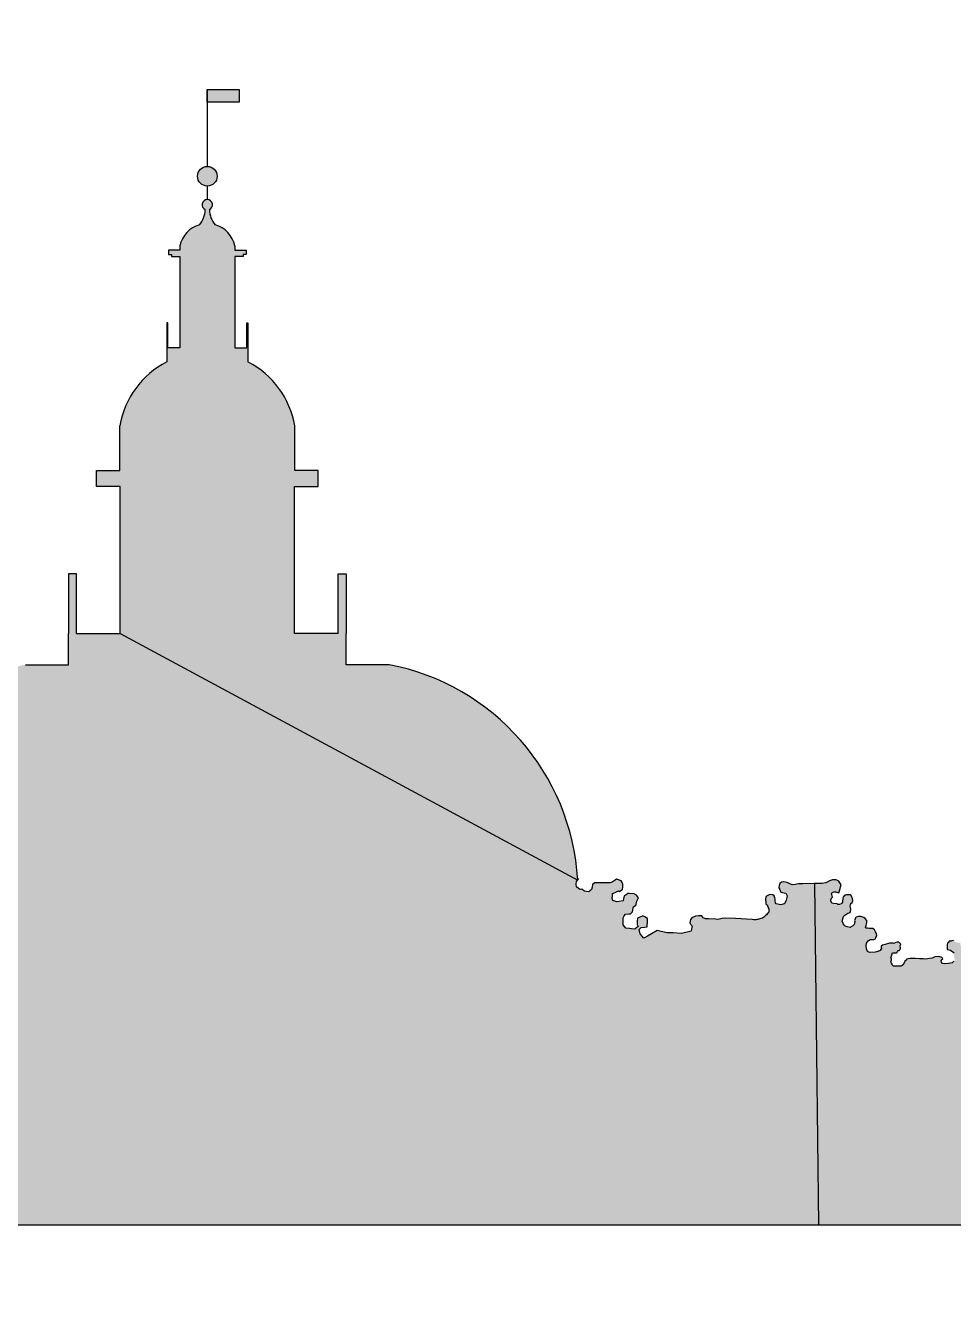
# Model space of a CAD drawing. Header units: metres. Extents: x -564 to -106, y -319 to -159.
# Drawn here: x -373.075 to -371.838, y -164.266 to -162.562 of the extents above; entities that cross this region are included whole.
import ezdxf

# ---------------------------------------------------------------- set-up
doc = ezdxf.new("R2010")
doc.units = ezdxf.units.M
doc.header["$MEASUREMENT"] = 0
doc.layers.add('контур здания на ситуации', color=1, linetype='Continuous', lineweight=30)
doc.layers.add('Рамка', color=7, linetype='Continuous', lineweight=0)

# ---------------------------------------------------------------- blocks, each defined once
blk = doc.blocks.new('A$C2C6E360E_1_1')
at = {"linetype": 'Continuous', "lineweight": 30, "ltscale": 0.1}
for points in [[(-7.0214, -2.9021), (-7.0214, -2.8852), (-6.979, -2.8852), (-6.979, -2.9021)], [(-7.0084, -3.0007, 1), (-7.0345, -3.0007, 1)], [(-6.9053, -3.4145), (-6.8734, -3.4145), (-6.8734, -3.3933), (-6.9047, -3.3933), (-6.9047, -3.3338, 0.235431), (-6.9672, -3.2484), (-6.9672, -3.2296), (-6.9687, -3.2296), (-6.9848, -3.2296), (-6.9848, -3.1077), (-6.9736, -3.1077), (-6.9736, -3.1051), (-6.9697, -3.1051), (-6.9697, -3.0992), (-6.9848, -3.0992), (-6.9848, -3.0936, 0.27975), (-7.0108, -3.0654, -0.184067), (-7.0185, -3.0452, 0.807627), (-7.0214, -3.0319, 0.807627), (-7.0243, -3.0452, -0.184067), (-7.032, -3.0654, 0.27975), (-7.058, -3.0936), (-7.058, -3.0992), (-7.0732, -3.0992), (-7.0732, -3.1051), (-7.0693, -3.1051), (-7.0693, -3.1077), (-7.058, -3.1077), (-7.058, -3.2296), (-7.0756, -3.2296), (-7.0756, -3.2484, 0.235431), (-7.1381, -3.3338), (-7.1381, -3.3933), (-7.1694, -3.3933), (-7.1694, -3.4145), (-7.1375, -3.4145), (-7.1375, -3.6105), (-6.5275, -3.9395, 0.343417), (-6.779, -3.6523), (-6.8364, -3.6523), (-6.8364, -3.6105), (-6.8364, -3.5309), (-6.8468, -3.5309), (-6.8468, -3.6105), (-6.9053, -3.6105)], [(-6.4442, -4.0111), (-6.4454, -4.0056), (-6.4428, -4.0028), (-6.4385, -4.0023), (-6.4348, -4.0019), (-6.4344, -3.9907), (-6.4405, -3.9873), (-6.4447, -3.9891), (-6.4478, -3.9905), (-6.448, -3.9946), (-6.4482, -3.999), (-6.447, -4.0015), (-6.4491, -4.0033), (-6.4502, -4.0041), (-6.4512, -4.005), (-6.4557, -4.0045), (-6.4584, -4.0042), (-6.4635, -4.0036), (-6.4652, -4.0015), (-6.467, -3.9993), (-6.4669, -3.9948), (-6.4669, -3.9913), (-6.4669, -3.9897), (-6.4653, -3.9874), (-6.4638, -3.9851), (-6.4571, -3.9845), (-6.4545, -3.9819), (-6.454, -3.9797), (-6.4533, -3.9767), (-6.453, -3.9752), (-6.4498, -3.9732), (-6.4495, -3.9716), (-6.4488, -3.9676), (-6.4466, -3.9631), (-6.449, -3.9598), (-6.4521, -3.9581), (-6.4604, -3.9573), (-6.4654, -3.9606), (-6.4665, -3.9646), (-6.4668, -3.9671), (-6.4745, -3.9687), (-6.4806, -3.9667), (-6.4813, -3.9639), (-6.4811, -3.96), (-6.4809, -3.9575), (-6.4777, -3.9561), (-6.4756, -3.9551), (-6.4731, -3.954), (-6.4718, -3.9546), (-6.4677, -3.9518), (-6.4673, -3.9491), (-6.4671, -3.9448), (-6.4695, -3.9405), (-6.4756, -3.9385), (-6.4775, -3.9398), (-6.4803, -3.9416), (-6.4816, -3.9425), (-6.4847, -3.9433), (-6.4929, -3.9433), (-6.4988, -3.9433), (-6.5047, -3.9433), (-6.5077, -3.9453), (-6.5084, -3.9488), (-6.5091, -3.952), (-6.5112, -3.9539), (-6.5127, -3.9553), (-6.5159, -3.9549), (-6.5183, -3.9545), (-6.5221, -3.9515), (-6.5243, -3.9519), (-6.5286, -3.9497), (-6.5297, -3.945), (-6.5287, -3.9388), (-7.1375, -3.6105), (-7.196, -3.6105), (-7.196, -3.5309), (-7.2064, -3.5309), (-7.2064, -3.6105), (-7.2064, -3.6523), (-7.2638, -3.6523, 0.343417), (-7.5154, -3.9395), (-7.5154, -3.962), (-7.5767, -3.962), (-7.5769, -3.9561), (-7.577, -3.9505), (-7.5771, -3.9469), (-7.5809, -3.9417), (-7.5847, -3.9399), (-7.5913, -3.9398), (-7.5965, -3.9421), (-7.5994, -3.9461), (-7.6004, -3.9513), (-7.6009, -3.9539), (-7.6014, -3.9568), (-7.6111, -3.9587), (-7.6195, -3.9587), (-7.6239, -3.9587), (-7.6274, -3.9533), (-7.6267, -3.9464), (-7.6288, -3.9424), (-7.632, -3.9409), (-7.6358, -3.9392), (-7.6396, -3.9375), (-7.6405, -3.9326), (-7.6421, -3.9294), (-7.6457, -3.9277), (-7.6488, -3.929), (-7.6519, -3.9363), (-7.6523, -3.9405), (-7.6547, -3.9433), (-7.6605, -3.944), (-7.666, -3.9446), (-7.6704, -3.9416), (-7.6756, -3.9406), (-7.6788, -3.9435), (-7.6795, -3.9463), (-7.6794, -3.9513), (-7.678, -3.956), (-7.6707, -3.9567), (-7.6691, -3.9594), (-7.6684, -3.9658), (-7.6718, -3.9683), (-7.6735, -3.9695), (-7.6764, -3.9694), (-7.6816, -3.9691), (-7.6848, -3.9671), (-7.688, -3.9614), (-7.6906, -3.9606), (-7.7071, -3.9607), (-7.72, -3.9608), (-7.7262, -3.9609), (-7.7331, -3.9611), (-7.7373, -3.9584), (-7.7422, -3.9578), (-7.745, -3.958), (-7.7708, -4.3992), (-6.2064, -4.3992), (-6.2118, -3.9441), (-6.2274, -3.9446), (-6.2331, -3.9447), (-6.2374, -3.9453), (-6.2413, -3.9457), (-6.2456, -3.9439), (-6.248, -3.9426), (-6.2524, -3.9417), (-6.2555, -3.9421), (-6.2578, -3.944), (-6.2593, -3.9498), (-6.2581, -3.9522), (-6.2564, -3.9557), (-6.2498, -3.9571), (-6.2481, -3.9605), (-6.2487, -3.9629), (-6.2496, -3.9663), (-6.2518, -3.971), (-6.2539, -3.9716), (-6.2548, -3.9719), (-6.2567, -3.9727), (-6.2588, -3.9721), (-6.2637, -3.9712), (-6.2641, -3.9671), (-6.2644, -3.963), (-6.2653, -3.9606), (-6.2674, -3.959), (-6.2713, -3.9587), (-6.2759, -3.9608), (-6.2765, -3.9617), (-6.2772, -3.965), (-6.2763, -3.9717), (-6.2749, -3.9724), (-6.2742, -3.9741), (-6.2719, -3.9794), (-6.273, -3.983), (-6.2747, -3.9846), (-6.2758, -3.9857), (-6.2772, -3.987), (-6.2785, -3.9883), (-6.2806, -3.9903), (-6.2832, -3.991), (-6.2871, -3.992), (-6.2884, -3.9923), (-6.2898, -3.9927), (-6.2927, -3.9925), (-6.2949, -3.9921), (-6.3169, -3.991), (-6.3308, -3.9904), (-6.3348, -3.991), (-6.3406, -3.992), (-6.3437, -3.9918), (-6.3532, -3.9914), (-6.3571, -3.9912), (-6.3602, -3.9897), (-6.3618, -3.9874), (-6.3665, -3.9872), (-6.3703, -3.9875), (-6.3752, -3.9898), (-6.3771, -3.9922), (-6.3779, -3.9967), (-6.3771, -3.9984), (-6.3749, -4.0003), (-6.3753, -4.0025), (-6.376, -4.0078), (-6.3892, -4.0106), (-6.4003, -4.0101), (-6.4086, -4.0098), (-6.4215, -4.0066), (-6.4291, -4.0111), (-6.4345, -4.0143), (-6.4392, -4.0171)], [(-5.459, -3.9466), (-5.4658, -3.9432), (-5.4777, -3.9433), (-5.4866, -3.9434), (-5.4965, -3.9435), (-5.5041, -3.9449), (-5.5082, -3.9439), (-5.5089, -3.9419), (-5.514, -3.9421), (-5.5185, -3.9422), (-5.5187, -3.9454), (-5.5198, -3.9489), (-5.5179, -3.9507), (-5.5205, -3.9562), (-5.5216, -3.9585), (-5.5262, -3.9603), (-5.5288, -3.9614), (-5.5323, -3.9605), (-5.5393, -3.9614), (-5.5441, -3.962), (-5.5521, -3.9624), (-5.5536, -3.9624), (-5.556, -3.9625), (-5.5609, -3.9627), (-5.5722, -3.9613), (-5.5772, -3.9607), (-5.5772, -3.9576), (-5.5761, -3.9562), (-5.5788, -3.9537), (-5.5792, -3.952), (-5.5779, -3.9489), (-5.5772, -3.9471), (-5.5787, -3.945), (-5.5802, -3.943), (-5.584, -3.9418), (-5.5871, -3.9399), (-5.5917, -3.9395), (-5.5978, -3.941), (-5.5989, -3.9421), (-5.5996, -3.9444), (-5.5986, -3.9474), (-5.6003, -3.95), (-5.6006, -3.9519), (-5.6008, -3.9535), (-5.5998, -3.9571), (-5.6022, -3.9594), (-5.6108, -3.9626), (-5.618, -3.9632), (-5.6235, -3.9637), (-5.6272, -3.9632), (-5.6433, -3.9634), (-5.6523, -3.9627), (-5.6548, -3.9644), (-5.6558, -3.9673), (-5.6556, -3.9699), (-5.6591, -3.9709), (-5.6661, -3.9718), (-5.6719, -3.9725), (-5.6729, -3.9727), (-5.6743, -3.9705), (-5.6737, -3.9668), (-5.6736, -3.9659), (-5.673, -3.9622), (-5.6735, -3.9616), (-5.6697, -3.9532, 7.950857), (-5.6724, -3.9513), (-5.6768, -3.9594), (-5.6784, -3.959), (-5.6825, -3.9579), (-5.6839, -3.9557), (-5.6895, -3.9557), (-5.6913, -3.9529), (-5.6899, -3.9505), (-5.6885, -3.9482), (-5.6896, -3.9446), (-5.6901, -3.9434), (-5.6855, -3.9364, 5.418489), (-5.6888, -3.9337), (-5.6915, -3.936), (-5.6931, -3.9354), (-5.6967, -3.936), (-5.6974, -3.9386), (-5.6983, -3.9417), (-5.7019, -3.9419), (-5.7041, -3.9407), (-5.7048, -3.9382), (-5.7037, -3.9359), (-5.7035, -3.9341), (-5.7044, -3.9287), (-5.7063, -3.9286), (-5.7093, -3.9284), (-5.7096, -3.9253), (-5.7078, -3.9236), (-5.7047, -3.9235), (-5.7016, -3.9234), (-5.6998, -3.9226), (-5.6976, -3.9204), (-5.6957, -3.9205), (-5.6949, -3.9208), (-5.6932, -3.9209), (-5.6925, -3.9199), (-5.6904, -3.9167), (-5.6923, -3.9129), (-5.6958, -3.908), (-5.6987, -3.9081), (-5.7027, -3.9085), (-5.7073, -3.9105), (-5.7099, -3.9115), (-5.7166, -3.9113), (-5.7189, -3.9097), (-5.7227, -3.9087), (-5.7257, -3.9105), (-5.7273, -3.9133), (-5.73, -3.9131), (-5.731, -3.9144), (-5.7317, -3.9176), (-5.7317, -3.9203), (-5.7308, -3.9227), (-5.7322, -3.9238), (-5.7322, -3.9259), (-5.7339, -3.9263), (-5.7387, -3.9266), (-5.7414, -3.9268), (-5.7427, -3.9286), (-5.7436, -3.9324), (-5.7425, -3.9337), (-5.742, -3.9361), (-5.741, -3.9378), (-5.7406, -3.9479), (-5.7385, -3.9489), (-5.7357, -3.9495), (-5.7348, -3.9526), (-5.7333, -3.955), (-5.7328, -3.9587), (-5.7329, -3.9594), (-5.7331, -3.9606), (-5.7326, -3.9654), (-5.7346, -3.9658), (-5.736, -3.9683), (-5.7366, -3.9714), (-5.738, -3.9722), (-5.7401, -3.9728), (-5.7416, -3.9733), (-5.7473, -3.9679, 6.061607), (-5.7509, -3.9712), (-5.7477, -3.9754), (-5.7488, -3.9804), (-5.7485, -3.9827), (-5.7506, -3.9841), (-5.753, -3.9849), (-5.7547, -3.9847), (-5.7575, -3.9852), (-5.7596, -3.9872), (-5.7636, -3.9906), (-5.7649, -3.9945), (-5.7642, -3.997), (-5.7648, -4.0004), (-5.7679, -4.0028), (-5.7707, -4.0037), (-5.7743, -4.0041), (-5.7787, -4.0024), (-5.7801, -3.999), (-5.7775, -3.9958), (-5.7774, -3.9934), (-5.7798, -3.9922), (-5.7804, -3.9922), (-5.782, -3.992), (-5.7826, -3.9888), (-5.7846, -3.9873), (-5.7875, -3.988), (-5.7892, -3.9898), (-5.7887, -3.9914), (-5.7896, -3.9922), (-5.7911, -3.9921), (-5.7909, -3.9908), (-5.7904, -3.9883), (-5.792, -3.9874), (-5.7935, -3.9894), (-5.7939, -3.9918), (-5.7936, -3.9942), (-5.7927, -3.996), (-5.7936, -3.9985), (-5.7948, -4.0018), (-5.7941, -4.0051), (-5.7958, -4.0063), (-5.8, -4.007), (-5.8049, -4.0074), (-5.816, -4.0061), (-5.825, -4.0067), (-5.8327, -4.0063), (-5.8366, -4.008), (-5.8389, -4.0079), (-5.8408, -4.0063), (-5.8404, -4.0033), (-5.8396, -4.0025), (-5.8391, -4.0016), (-5.835, -4.0006), (-5.8342, -3.9992), (-5.8344, -3.9972), (-5.8356, -3.9937), (-5.8395, -3.9948), (-5.8402, -3.9927), (-5.8408, -3.9908), (-5.843, -3.99), (-5.8493, -3.9913), (-5.852, -3.9918), (-5.8579, -3.9923), (-5.8718, -3.9935), (-5.8823, -3.9931), (-5.8904, -3.9914), (-5.897, -3.9913), (-5.9017, -3.9903), (-5.9046, -3.9918), (-5.9042, -3.9942), (-5.9061, -3.9942), (-5.9081, -3.9942), (-5.9084, -3.9969), (-5.9081, -3.999), (-5.9059, -4.0002), (-5.9043, -4.0001), (-5.9025, -4.002), (-5.9022, -4.0082), (-5.9029, -4.0109), (-5.9012, -4.0129), (-5.8993, -4.0152), (-5.8971, -4.016), (-5.8935, -4.0173), (-5.8924, -4.0202), (-5.8922, -4.0237), (-5.8919, -4.0279), (-5.8917, -4.0311), (-5.8938, -4.0322), (-5.897, -4.0339), (-5.8988, -4.0381), (-5.8995, -4.0397), (-5.9023, -4.0403), (-5.9081, -4.0396), (-5.912, -4.039), (-5.9124, -4.0361), (-5.9115, -4.0335), (-5.9125, -4.0314), (-5.9116, -4.03), (-5.9103, -4.0279), (-5.9123, -4.0266), (-5.9133, -4.0251), (-5.9145, -4.0234), (-5.9173, -4.0235), (-5.9209, -4.0239), (-5.9286, -4.0246), (-5.9316, -4.023), (-5.9357, -4.0235), (-5.9367, -4.0243), (-5.9372, -4.0258), (-5.9373, -4.0281), (-5.9375, -4.0302), (-5.9369, -4.0322), (-5.9364, -4.0338), (-5.9369, -4.0352), (-5.9371, -4.038), (-5.9402, -4.0403), (-5.9433, -4.0403), (-5.946, -4.0404), (-5.9483, -4.0408), (-5.9501, -4.0406), (-5.9555, -4.0395), (-5.9579, -4.0396), (-5.9601, -4.0403), (-5.9631, -4.0412), (-5.9662, -4.0396), (-5.9672, -4.0357), (-5.9659, -4.0325), (-5.9659, -4.0301), (-5.966, -4.0272), (-5.9668, -4.0247), (-5.9684, -4.024), (-5.9735, -4.0241), (-5.9803, -4.0236), (-5.982, -4.0245), (-5.9838, -4.0265), (-5.9891, -4.0266), (-5.9966, -4.027), (-6.004, -4.027), (-6.0092, -4.0273), (-6.0144, -4.0276), (-6.017, -4.0269), (-6.017, -4.0259), (-6.017, -4.0231), (-6.02, -4.0229), (-6.0239, -4.022), (-6.0243, -4.0213), (-6.0263, -4.0201), (-6.0287, -4.0207), (-6.0296, -4.021), (-6.0319, -4.021), (-6.0344, -4.0238), (-6.0346, -4.0257), (-6.0348, -4.0267), (-6.0348, -4.0321), (-6.0303, -4.0329), (-6.0256, -4.0364), (-6.0257, -4.0392), (-6.025, -4.0437), (-6.0246, -4.0464), (-6.0258, -4.0481), (-6.0267, -4.0488), (-6.028, -4.0498), (-6.0305, -4.0502), (-6.0334, -4.0506), (-6.0404, -4.0516), (-6.0431, -4.0479), (-6.0404, -4.0444), (-6.0417, -4.0426), (-6.0434, -4.0424), (-6.0447, -4.0418), (-6.0468, -4.0416), (-6.0511, -4.0421), (-6.0547, -4.0436), (-6.0583, -4.0441), (-6.0612, -4.0444), (-6.0641, -4.0448), (-6.0667, -4.0446), (-6.0715, -4.0444), (-6.0773, -4.0442), (-6.0813, -4.0441), (-6.0844, -4.044), (-6.0888, -4.0451), (-6.0892, -4.0458), (-6.0898, -4.0467), (-6.0914, -4.0479), (-6.0921, -4.05), (-6.0935, -4.0518), (-6.0954, -4.0544), (-6.0992, -4.0545), (-6.1047, -4.0543), (-6.1069, -4.0543), (-6.1074, -4.0534), (-6.1079, -4.0524), (-6.1083, -4.0517), (-6.109, -4.0502), (-6.1098, -4.0487), (-6.1092, -4.0459), (-6.1092, -4.0451), (-6.1098, -4.0429), (-6.1092, -4.0408), (-6.1081, -4.0378), (-6.1076, -4.0366), (-6.1047, -4.0366), (-6.1033, -4.0364), (-6.1013, -4.0363), (-6.1008, -4.0338), (-6.0986, -4.0334), (-6.0976, -4.0321), (-6.0971, -4.03), (-6.0973, -4.0274), (-6.0965, -4.0251), (-6.0991, -4.0223), (-6.1015, -4.0223), (-6.103, -4.0229), (-6.1042, -4.0233), (-6.1059, -4.024), (-6.1066, -4.0236), (-6.1092, -4.0236), (-6.1117, -4.0237), (-6.1176, -4.0253), (-6.1211, -4.0263), (-6.1228, -4.0278), (-6.1226, -4.0296), (-6.1224, -4.031), (-6.1243, -4.0334), (-6.1274, -4.0349), (-6.1284, -4.0354), (-6.1306, -4.0356), (-6.1378, -4.036), (-6.1408, -4.0349), (-6.1424, -4.0312), (-6.143, -4.0267), (-6.1422, -4.0238), (-6.1402, -4.0204), (-6.1388, -4.0196), (-6.1376, -4.0189), (-6.1326, -4.019), (-6.1304, -4.0179), (-6.1297, -4.0163), (-6.1286, -4.0139), (-6.1289, -4.0109), (-6.1303, -4.0084), (-6.1316, -4.0061), (-6.1341, -4.0042), (-6.1365, -4.0041), (-6.1388, -4.0041), (-6.1408, -4.0038), (-6.1425, -4.0036), (-6.1435, -4.0034), (-6.1427, -4.0001), (-6.1421, -3.9959), (-6.1417, -3.9935), (-6.1442, -3.991), (-6.1459, -3.9894), (-6.1498, -3.9883), (-6.1531, -3.9882), (-6.1563, -3.9891), (-6.1569, -3.9899), (-6.1582, -3.9933), (-6.158, -3.9947), (-6.1579, -3.9956), (-6.1583, -3.9969), (-6.1586, -3.9987), (-6.1605, -4.0005), (-6.1636, -4.0024), (-6.1643, -4.0028), (-6.1683, -4.0021), (-6.1719, -4.0006), (-6.1727, -3.9989), (-6.1733, -3.9976), (-6.1748, -3.9945), (-6.1738, -3.9911), (-6.173, -3.9879), (-6.1711, -3.9865), (-6.1673, -3.9836), (-6.1639, -3.9828), (-6.1636, -3.9813), (-6.1631, -3.9783), (-6.1636, -3.9761), (-6.164, -3.9744), (-6.1632, -3.9708), (-6.1616, -3.9695), (-6.1606, -3.967), (-6.1611, -3.964), (-6.1617, -3.9622), (-6.1626, -3.9599), (-6.1641, -3.9594), (-6.1661, -3.9593), (-6.1688, -3.9592), (-6.1705, -3.9596), (-6.1724, -3.9608), (-6.1727, -3.9614), (-6.1736, -3.9621), (-6.174, -3.9635), (-6.174, -3.9652), (-6.1743, -3.9671), (-6.1744, -3.969), (-6.1754, -3.9702), (-6.1757, -3.9707), (-6.176, -3.9711), (-6.1798, -3.9725), (-6.1816, -3.9714), (-6.1862, -3.9706), (-6.1887, -3.9702), (-6.1899, -3.967), (-6.1893, -3.964), (-6.1875, -3.9623), (-6.1886, -3.9587), (-6.1892, -3.957), (-6.1859, -3.9552), (-6.1833, -3.955), (-6.1794, -3.9564), (-6.1783, -3.9537), (-6.1774, -3.9506), (-6.1768, -3.9485), (-6.176, -3.9459), (-6.1777, -3.9433), (-6.1793, -3.9411), (-6.1828, -3.9392), (-6.1878, -3.939), (-6.1919, -3.9405), (-6.1959, -3.9432), (-6.2017, -3.9439), (-6.2118, -3.9441), (-6.2064, -4.3992), (-5.4533, -4.3992)]]:
    blk.add_hatch(color=7, dxfattribs=at).paths.add_polyline_path(points)
at = {"color": 7, "linetype": 'Continuous', "lineweight": 30, "ltscale": 0.1}
for p, q in [((-7.0214, -2.8852), (-7.0214, -2.9877)), ((-7.0214, -3.0138), (-7.0214, -3.0319)), ((-7.058, -3.0936), (-7.058, -3.0992)), ((-6.9848, -3.0936), (-6.9848, -3.0992)), ((-7.058, -3.1077), (-7.058, -3.2296)), ((-6.9848, -3.1077), (-6.9848, -3.2296)), ((-7.1381, -3.3933), (-7.1381, -3.3338)), ((-6.9047, -3.3933), (-6.9047, -3.3338)), ((-7.1694, -3.4145), (-7.1694, -3.3933)), ((-7.1694, -3.3933), (-7.1381, -3.3933)), ((-6.8734, -3.3933), (-6.9047, -3.3933)), ((-6.8734, -3.4145), (-6.8734, -3.3933)), ((-7.1375, -3.4145), (-7.1694, -3.4145)), ((-7.1375, -3.6105), (-7.1375, -3.4145)), ((-6.9053, -3.6105), (-6.9053, -3.4145)), ((-6.9053, -3.4145), (-6.8734, -3.4145)), ((-7.2064, -3.6523), (-7.2064, -3.6105)), ((-7.196, -3.6105), (-7.1375, -3.6105)), ((-7.1375, -3.6105), (-6.5275, -3.9395)), ((-6.8468, -3.6105), (-6.9053, -3.6105)), ((-6.8364, -3.6523), (-6.8364, -3.6105)), ((-7.2638, -3.6523), (-7.2064, -3.6523)), ((-6.779, -3.6523), (-6.8364, -3.6523)), ((-6.2118, -3.9441), (-6.2064, -4.3992))]:
    blk.add_line(p, q, dxfattribs=at)
at = {"color": 7, "linetype": 'Continuous', "lineweight": 30, "ltscale": 0.1, "flags": 128}
blk.add_lwpolyline([(-7.0214, -2.8852), (-6.979, -2.8852), (-6.979, -2.9021), (-7.0214, -2.9021), (-7.0214, -2.8852)], close=True, dxfattribs=at)
for points in [[(-7.058, -3.0992), (-7.0732, -3.0992), (-7.0732, -3.1051), (-7.0693, -3.1051)], [(-6.9848, -3.0992), (-6.9697, -3.0992), (-6.9697, -3.1051), (-6.9736, -3.1051)], [(-7.0693, -3.1051), (-7.0693, -3.1077), (-7.058, -3.1077)], [(-6.9736, -3.1051), (-6.9736, -3.1077), (-6.9848, -3.1077)], [(-7.0741, -3.2296), (-7.0741, -3.1963), (-7.0756, -3.1963), (-7.0756, -3.2296)], [(-6.9687, -3.2296), (-6.9687, -3.1963), (-6.9672, -3.1963), (-6.9672, -3.2296)], [(-7.0756, -3.2296), (-7.0756, -3.2484)], [(-7.058, -3.2296), (-7.0741, -3.2296)], [(-6.9848, -3.2296), (-6.9687, -3.2296)], [(-6.9672, -3.2296), (-6.9672, -3.2484)], [(-7.196, -3.6105), (-7.196, -3.5309), (-7.2064, -3.5309), (-7.2064, -3.6105)], [(-6.8468, -3.6105), (-6.8468, -3.5309), (-6.8364, -3.5309), (-6.8364, -3.6105)], [(-6.0263, -4.0201), (-6.0287, -4.0207), (-6.0296, -4.021), (-6.0303, -4.021), (-6.0303, -4.021), (-6.0319, -4.021), (-6.0332, -4.0225), (-6.0344, -4.0238), (-6.0346, -4.0257), (-6.0348, -4.0267), (-6.0348, -4.0302), (-6.0348, -4.0321), (-6.0303, -4.0329), (-6.0256, -4.0364)], [(-6.0258, -4.0481), (-6.0267, -4.0488), (-6.028, -4.0498), (-6.0305, -4.0502), (-6.0334, -4.0506), (-6.0384, -4.0513), (-6.0409, -4.0508), (-6.0422, -4.0491), (-6.0426, -4.0473), (-6.0413, -4.0456), (-6.0404, -4.0444), (-6.041, -4.0436), (-6.0417, -4.0426), (-6.0434, -4.0424), (-6.0447, -4.0418), (-6.0468, -4.0416), (-6.0511, -4.0421), (-6.0547, -4.0436), (-6.0583, -4.0441), (-6.0612, -4.0444), (-6.0641, -4.0448), (-6.0667, -4.0446), (-6.0715, -4.0444), (-6.0773, -4.0442), (-6.0813, -4.0441), (-6.0844, -4.044), (-6.0888, -4.0451), (-6.0892, -4.0458), (-6.0898, -4.0467), (-6.0914, -4.0479), (-6.0921, -4.05), (-6.0935, -4.0518), (-6.0947, -4.0534), (-6.0962, -4.0544), (-6.0992, -4.0545), (-6.1047, -4.0543), (-6.1069, -4.0543), (-6.1074, -4.0534), (-6.1079, -4.0524), (-6.1083, -4.0517), (-6.109, -4.0502), (-6.109, -4.0502), (-6.1098, -4.0487), (-6.1092, -4.0459), (-6.1092, -4.0451), (-6.1098, -4.0429), (-6.1092, -4.0408), (-6.1081, -4.0378), (-6.1076, -4.0366), (-6.1047, -4.0366), (-6.1033, -4.0364), (-6.1024, -4.0364), (-6.1013, -4.0363), (-6.1009, -4.0344), (-6.1009, -4.0344), (-6.1, -4.0336), (-6.1, -4.0336), (-6.0986, -4.0334), (-6.0976, -4.0321), (-6.0971, -4.03), (-6.0973, -4.0274), (-6.0965, -4.0251), (-6.0983, -4.0232), (-6.0983, -4.0232), (-6.0991, -4.0223), (-6.1015, -4.0223), (-6.103, -4.0229), (-6.103, -4.0229), (-6.1042, -4.0233), (-6.1059, -4.024), (-6.1066, -4.0236), (-6.1092, -4.0236), (-6.1117, -4.0237), (-6.1176, -4.0253), (-6.1211, -4.0263), (-6.1228, -4.0278), (-6.1226, -4.0296), (-6.1224, -4.031), (-6.1243, -4.0334), (-6.1274, -4.0349), (-6.1284, -4.0354), (-6.1306, -4.0356), (-6.1378, -4.036), (-6.1408, -4.0349), (-6.1408, -4.0349), (-6.1424, -4.0312), (-6.143, -4.0267), (-6.1422, -4.0238), (-6.1402, -4.0204), (-6.1388, -4.0196), (-6.1376, -4.0189), (-6.1326, -4.019), (-6.1304, -4.0179), (-6.1297, -4.0163), (-6.1297, -4.0163), (-6.1286, -4.0139), (-6.1289, -4.0109), (-6.1303, -4.0084), (-6.1316, -4.0061), (-6.1341, -4.0042), (-6.1365, -4.0041), (-6.1388, -4.0041), (-6.1408, -4.0038), (-6.1425, -4.0036), (-6.1435, -4.0034), (-6.1431, -4.0016), (-6.1427, -4.0001), (-6.1427, -4.0001), (-6.1421, -3.9959), (-6.1417, -3.9935), (-6.1442, -3.991), (-6.1459, -3.9894), (-6.1498, -3.9883), (-6.1531, -3.9882), (-6.1563, -3.9891), (-6.1569, -3.9899), (-6.1578, -3.9924), (-6.1582, -3.9933), (-6.158, -3.9947), (-6.1579, -3.9956), (-6.1583, -3.9969), (-6.1586, -3.9987), (-6.1605, -4.0005), (-6.1636, -4.0024), (-6.1643, -4.0028), (-6.1683, -4.0021), (-6.1719, -4.0006), (-6.1727, -3.9989), (-6.1733, -3.9976), (-6.1748, -3.9945), (-6.1738, -3.9911), (-6.173, -3.9879), (-6.1711, -3.9865), (-6.1711, -3.9865), (-6.1673, -3.9836), (-6.1656, -3.9832), (-6.1639, -3.9828), (-6.1636, -3.9813), (-6.1631, -3.9783), (-6.1636, -3.9761), (-6.164, -3.9744), (-6.1632, -3.9708), (-6.1616, -3.9695), (-6.1606, -3.967), (-6.1611, -3.964), (-6.1617, -3.9622), (-6.1626, -3.9599), (-6.1641, -3.9594), (-6.1661, -3.9593), (-6.1688, -3.9592), (-6.1705, -3.9596), (-6.1724, -3.9608), (-6.1727, -3.9614), (-6.1736, -3.9621), (-6.174, -3.9635), (-6.174, -3.9652), (-6.1743, -3.9671), (-6.1744, -3.969), (-6.1754, -3.9702), (-6.1757, -3.9707), (-6.176, -3.9711), (-6.1784, -3.972), (-6.1805, -3.9721), (-6.1816, -3.9714), (-6.1862, -3.9706), (-6.1887, -3.9702), (-6.1899, -3.967), (-6.1893, -3.964), (-6.1875, -3.9623), (-6.1886, -3.9587), (-6.1892, -3.957), (-6.1859, -3.9552), (-6.1833, -3.955), (-6.1806, -3.956), (-6.1806, -3.956), (-6.1794, -3.9564), (-6.1783, -3.9537), (-6.1774, -3.9506), (-6.1768, -3.9485), (-6.176, -3.9459), (-6.1777, -3.9433), (-6.1793, -3.9411), (-6.1828, -3.9392), (-6.1878, -3.939), (-6.1919, -3.9405), (-6.1947, -3.9423), (-6.1966, -3.9433), (-6.2017, -3.9439), (-6.2118, -3.9441), (-6.2274, -3.9446), (-6.2331, -3.9447), (-6.2374, -3.9453), (-6.2413, -3.9457), (-6.2456, -3.9439), (-6.248, -3.9426), (-6.2503, -3.9421), (-6.2524, -3.9417), (-6.2555, -3.9421), (-6.2578, -3.944), (-6.2586, -3.9469), (-6.2593, -3.9498), (-6.2581, -3.9522), (-6.2575, -3.9535), (-6.2564, -3.9557), (-6.2498, -3.9571), (-6.2481, -3.9605), (-6.2487, -3.9629), (-6.2496, -3.9663), (-6.2518, -3.971), (-6.2539, -3.9716), (-6.2548, -3.9719), (-6.2567, -3.9727), (-6.2588, -3.9721), (-6.2626, -3.9714), (-6.2639, -3.9699), (-6.2641, -3.9671), (-6.2642, -3.9651), (-6.2644, -3.963), (-6.2653, -3.9606), (-6.2674, -3.959), (-6.2713, -3.9587), (-6.2759, -3.9608), (-6.2765, -3.9617), (-6.2772, -3.965), (-6.2765, -3.97), (-6.2764, -3.9711), (-6.2763, -3.9717), (-6.2749, -3.9724), (-6.2742, -3.9741), (-6.2725, -3.9782), (-6.2724, -3.9808), (-6.273, -3.983), (-6.2747, -3.9846), (-6.2758, -3.9857), (-6.2772, -3.987), (-6.2785, -3.9883), (-6.2796, -3.9893), (-6.2812, -3.9904), (-6.2832, -3.991), (-6.2871, -3.992), (-6.2884, -3.9923), (-6.2898, -3.9927), (-6.2927, -3.9925), (-6.2949, -3.9921), (-6.3169, -3.991), (-6.3308, -3.9904), (-6.3348, -3.991), (-6.3406, -3.992), (-6.3437, -3.9918), (-6.3532, -3.9914), (-6.3571, -3.9912), (-6.3602, -3.9897), (-6.3618, -3.9874), (-6.3665, -3.9872), (-6.3703, -3.9875), (-6.3752, -3.9898), (-6.3771, -3.9922), (-6.3779, -3.9967), (-6.3771, -3.9984), (-6.3752, -4), (-6.375, -4.0009), (-6.3753, -4.0025), (-6.376, -4.0078), (-6.3892, -4.0106), (-6.4003, -4.0101), (-6.4086, -4.0098), (-6.4215, -4.0066), (-6.4291, -4.0111), (-6.4345, -4.0143), (-6.4392, -4.0171), (-6.4442, -4.0111), (-6.4454, -4.0056), (-6.4428, -4.0028), (-6.4385, -4.0023), (-6.4348, -4.0019), (-6.4345, -3.9936), (-6.4344, -3.9907), (-6.4381, -3.9887), (-6.4405, -3.9873), (-6.4447, -3.9891), (-6.4478, -3.9905), (-6.448, -3.9946), (-6.4482, -3.999), (-6.447, -4.0015), (-6.4491, -4.0033), (-6.4502, -4.0041), (-6.4512, -4.005), (-6.4557, -4.0045), (-6.4584, -4.0042), (-6.4635, -4.0036), (-6.4635, -4.0036), (-6.4652, -4.0015), (-6.467, -3.9993), (-6.4669, -3.9948), (-6.4669, -3.9913), (-6.4669, -3.9897), (-6.4653, -3.9874), (-6.4638, -3.9851), (-6.4593, -3.9847), (-6.4571, -3.9845), (-6.4545, -3.9819), (-6.454, -3.9797), (-6.4533, -3.9767), (-6.453, -3.9752), (-6.4498, -3.9732), (-6.4495, -3.9716), (-6.4488, -3.9676), (-6.4466, -3.9631), (-6.449, -3.9598), (-6.4521, -3.9581), (-6.4582, -3.9575), (-6.4604, -3.9573), (-6.4629, -3.959), (-6.4654, -3.9606), (-6.4665, -3.9646), (-6.4668, -3.9671), (-6.4724, -3.9683), (-6.4753, -3.9685), (-6.4806, -3.9667), (-6.4813, -3.9639), (-6.4811, -3.96), (-6.4809, -3.9575), (-6.4777, -3.9561), (-6.4756, -3.9551), (-6.4731, -3.954), (-6.4718, -3.9546), (-6.4687, -3.9525), (-6.4677, -3.9518), (-6.4673, -3.9491), (-6.4672, -3.9469), (-6.4671, -3.9448), (-6.4683, -3.9427), (-6.4695, -3.9405), (-6.4731, -3.9393), (-6.4756, -3.9385), (-6.4775, -3.9398), (-6.4803, -3.9416), (-6.4816, -3.9425), (-6.4847, -3.9433), (-6.4929, -3.9433), (-6.4988, -3.9433), (-6.5031, -3.9433), (-6.5047, -3.9433), (-6.5077, -3.9453), (-6.5084, -3.9488), (-6.5091, -3.952), (-6.5112, -3.9539), (-6.5112, -3.9539), (-6.5127, -3.9553), (-6.5159, -3.9549), (-6.5183, -3.9545), (-6.5197, -3.9534), (-6.5221, -3.9515), (-6.5243, -3.9519), (-6.5264, -3.9508), (-6.5289, -3.9484), (-6.5297, -3.945), (-6.5292, -3.9416), (-6.5258, -3.9374)], [(-13.0071, -4.1274), (-13.0071, -4.3992), (-5.0115, -4.3992), (-5.0115, -3.9639)]]:
    blk.add_lwpolyline(points, dxfattribs=at)
at = {"color": 7, "linetype": 'Continuous', "lineweight": 30, "ltscale": 0.1}
blk.add_circle((-7.0214, -3.0007), 0.0131, dxfattribs=at)
for centre, radius, start, end in [((-7.0546, -3.0452), 0.0303, 318.199, 359.917), ((-7.0214, -3.0389), 0.00696, 90, 245.7011), ((-7.0214, -3.0389), 0.00696, 294.2989, 90), ((-6.9882, -3.0452), 0.0303, 180.083, 221.801), ((-7.0217, -3.1009), 0.037, 106.1127, 168.6285), ((-7.0211, -3.1009), 0.037, 11.3715, 73.8873), ((-7.0212, -3.3538), 0.1186, 117.2836, 170.2754), ((-7.0216, -3.3538), 0.1186, 9.7246, 62.7164), ((-6.8377, -3.9574), 0.3107, 3.3, 79.1133)]:
    blk.add_arc(centre, radius, start, end, dxfattribs=at)

msp = doc.modelspace()

# ---------------------------------------------------------------- linework, layer by layer
at = {"layer": 'Рамка', "color": 7, "lineweight": 13}
msp.add_3dface([(-385.5589, -188.0727), (-365.0589, -188.0727), (-365.0589, -159.0727), (-385.5589, -159.0727)], dxfattribs=at)
at = {"layer": 'Рамка', "color": 7, "lineweight": 13, "ltscale": 0.5}
msp.add_3dface([(-383.5589, -187.5727), (-365.5589, -187.5727), (-365.5589, -159.5727), (-383.5589, -159.5727)], dxfattribs=at)

# ---------------------------------------------------------------- block references
at = {"layer": 'контур здания на ситуации', "linetype": 'Continuous', "lineweight": 13, "ltscale": 100}
msp.add_blockref('A$C2C6E360E_1_1', (-365.8116, -159.7626), dxfattribs=at)

doc.saveas('drawing.dxf')
